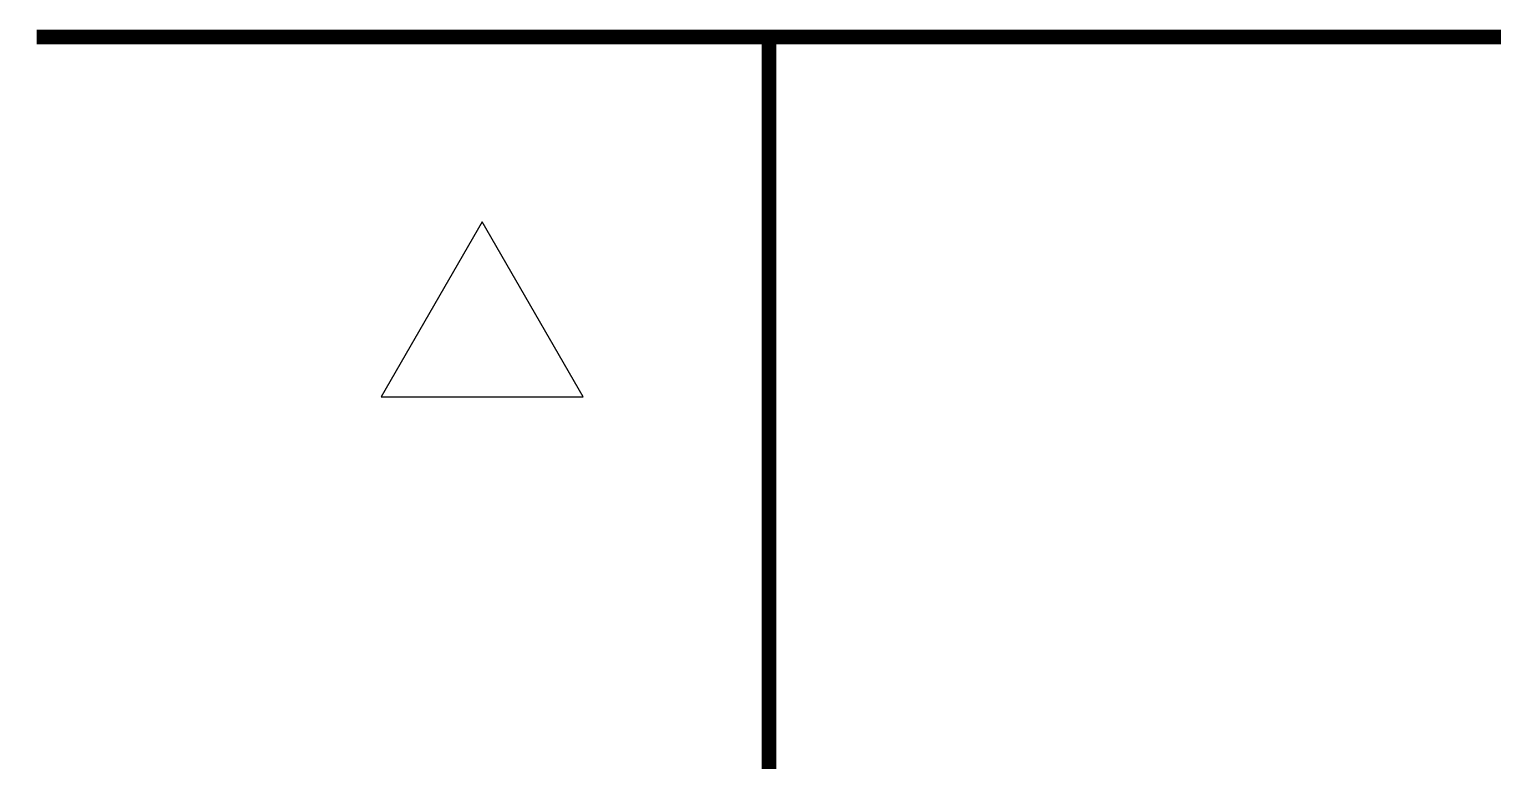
# Model space of a CAD drawing. Extents: x 2.9 to 13, y 1.3 to 6.4.
import ezdxf

# ---------------------------------------------------------------- set-up
doc = ezdxf.new("R2010")
doc.units = 0
doc.header["$MEASUREMENT"] = 0
doc.layers.get('0').update_dxf_attribs({"linetype": 'CONTINUOUS'})

msp = doc.modelspace()

# ---------------------------------------------------------------- linework, layer by layer
at = {"const_width": 0.1}
for points in [[(2.985, 6.306), (12.985, 6.306)], [(7.985, 6.306), (7.985, 1.306)]]:
    msp.add_lwpolyline(points, dxfattribs=at)
msp.add_lwpolyline([(6.027, 5.043), (5.337, 3.848), (6.717, 3.848)], close=True)

doc.saveas('drawing.dxf')
